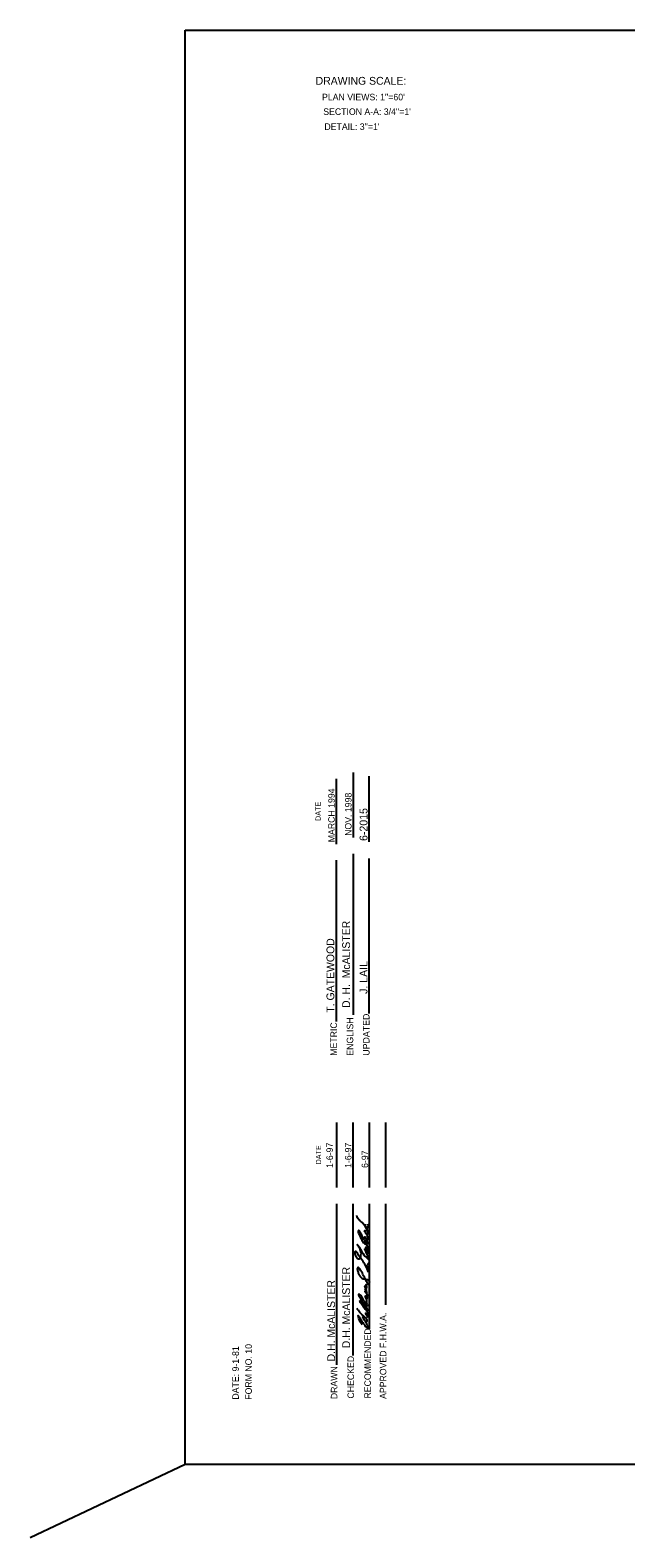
# Model space of a CAD drawing. Extents: x 997.6 to 1036.5, y 998.9 to 1022.3.
# Drawn here: x 997.62 to 1006.76, y 998.88 to 1022 of the extents above; entities that cross this region are included whole.
import ezdxf

# ---------------------------------------------------------------- set-up
doc = ezdxf.new("R2010")
doc.units = 0
for name, color, linetype in [('Level 14', 7, 'Continuous'), ('Level 15', 7, 'Continuous'), ('SB_PL_INFOSTD_PT', 7, 'Continuous')]:
    doc.layers.add(name, color=color, linetype=linetype)

msp = doc.modelspace()

# ---------------------------------------------------------------- linework, layer by layer
at = {"layer": 'Level 14'}
for p, q in [((1000, 1000), (1000, 1022)), ((1000, 1022), (1036, 1022)), ((1000, 1000), (997.624, 998.875)), ((1036, 1000), (1000, 1000))]:
    msp.add_line(p, q, dxfattribs=at)
at = {"layer": 'Level 15'}
for p, q in [((1002.583, 1009.615), (1002.583, 1010.615)), ((1002.825, 1009.549), (1002.825, 1010.559)), ((1002.325, 1009.517), (1002.325, 1010.517)), ((1002.325, 1006.797), (1002.325, 1009.267)), ((1002.583, 1006.895), (1002.583, 1009.365)), ((1002.825, 1006.918), (1002.825, 1009.297)), ((1002.331, 1004.248), (1002.331, 1005.248)), ((1002.581, 1004.248), (1002.581, 1005.248)), ((1002.831, 1004.248), (1002.831, 1005.248)), ((1003.081, 1004.248), (1003.081, 1005.248)), ((1002.331, 1001.528), (1002.331, 1003.998)), ((1002.581, 1001.673), (1002.581, 1003.998)), ((1002.831, 1002.081), (1002.831, 1003.998)), ((1003.081, 1002.448), (1003.081, 1003.998))]:
    msp.add_line(p, q, dxfattribs=at)
for points in [[(1002.814, 1003.162), (1002.784, 1003.25), (1002.754, 1003.303), (1002.768, 1003.272), (1002.785, 1003.243), (1002.802, 1003.236), (1002.802, 1003.272), (1002.782, 1003.32), (1002.773, 1003.334), (1002.775, 1003.317), (1002.788, 1003.301), (1002.801, 1003.299), (1002.804, 1003.317), (1002.794, 1003.359), (1002.751, 1003.446), (1002.747, 1003.453), (1002.69, 1003.557), (1002.674, 1003.583), (1002.666, 1003.591), (1002.656, 1003.582), (1002.663, 1003.548), (1002.714, 1003.441), (1002.752, 1003.391), (1002.772, 1003.378), (1002.787, 1003.377), (1002.801, 1003.383), (1002.801, 1003.41), (1002.782, 1003.454), (1002.761, 1003.492), (1002.782, 1003.458), (1002.801, 1003.453), (1002.806, 1003.463), (1002.796, 1003.508), (1002.778, 1003.542), (1002.758, 1003.574), (1002.758, 1003.588), (1002.772, 1003.588), (1002.764, 1003.575), (1002.77, 1003.55), (1002.777, 1003.539), (1002.798, 1003.531), (1002.81, 1003.547), (1002.806, 1003.577), (1002.777, 1003.631), (1002.693, 1003.732), (1002.689, 1003.735), (1002.649, 1003.782), (1002.639, 1003.805), (1002.638, 1003.821)], [(1002.76, 1003.686), (1002.77, 1003.633), (1002.781, 1003.623), (1002.794, 1003.624), (1002.802, 1003.64), (1002.799, 1003.687)], [(1002.817, 1002.951), (1002.77, 1003.05), (1002.72, 1003.136), (1002.652, 1003.229), (1002.613, 1003.268), (1002.605, 1003.263), (1002.603, 1003.24), (1002.622, 1003.191), (1002.636, 1003.168), (1002.651, 1003.158), (1002.672, 1003.157), (1002.687, 1003.166), (1002.7, 1003.217), (1002.699, 1003.257), (1002.687, 1003.306), (1002.686, 1003.312), (1002.668, 1003.344), (1002.642, 1003.369), (1002.655, 1003.352), (1002.715, 1003.26), (1002.779, 1003.178), (1002.828, 1003.119), (1002.818, 1003.092), (1002.799, 1003.059), (1002.803, 1003.001), (1002.816, 1002.949)], [(1002.802, 1002.751), (1002.794, 1002.79), (1002.776, 1002.827), (1002.73, 1002.915), (1002.684, 1002.995), (1002.652, 1003.02), (1002.643, 1002.999), (1002.648, 1002.976), (1002.663, 1002.923), (1002.689, 1002.885), (1002.723, 1002.853), (1002.775, 1002.842), (1002.811, 1002.827), (1002.827, 1002.792), (1002.819, 1002.783), (1002.815, 1002.779), (1002.808, 1002.751)], [(1002.807, 1002.248), (1002.787, 1002.299), (1002.774, 1002.317), (1002.77, 1002.319), (1002.794, 1002.285), (1002.803, 1002.291), (1002.803, 1002.31), (1002.777, 1002.383), (1002.729, 1002.46), (1002.686, 1002.505), (1002.681, 1002.507), (1002.68, 1002.498), (1002.688, 1002.484), (1002.756, 1002.398), (1002.781, 1002.369), (1002.799, 1002.364), (1002.793, 1002.398), (1002.791, 1002.404), (1002.76, 1002.485), (1002.719, 1002.565), (1002.673, 1002.611), (1002.666, 1002.612), (1002.661, 1002.606), (1002.668, 1002.587), (1002.712, 1002.502), (1002.761, 1002.446), (1002.786, 1002.431), (1002.795, 1002.432), (1002.799, 1002.436), (1002.792, 1002.474), (1002.778, 1002.504), (1002.778, 1002.5), (1002.788, 1002.489), (1002.792, 1002.502), (1002.777, 1002.547), (1002.765, 1002.581), (1002.786, 1002.539), (1002.796, 1002.544), (1002.792, 1002.574), (1002.784, 1002.584), (1002.775, 1002.589), (1002.792, 1002.572), (1002.798, 1002.598), (1002.763, 1002.647), (1002.76, 1002.656), (1002.77, 1002.658), (1002.792, 1002.634), (1002.783, 1002.662), (1002.781, 1002.667), (1002.766, 1002.689), (1002.785, 1002.673), (1002.775, 1002.698), (1002.759, 1002.734), (1002.773, 1002.71), (1002.786, 1002.706), (1002.791, 1002.715), (1002.782, 1002.74), (1002.765, 1002.756)], [(1002.717, 1002.142), (1002.676, 1002.213), (1002.656, 1002.287), (1002.696, 1002.22), (1002.752, 1002.141), (1002.792, 1002.099), (1002.81, 1002.095), (1002.805, 1002.119), (1002.767, 1002.191), (1002.724, 1002.261), (1002.749, 1002.217), (1002.783, 1002.196), (1002.797, 1002.2), (1002.788, 1002.228), (1002.763, 1002.257), (1002.759, 1002.261), (1002.683, 1002.331), (1002.638, 1002.394)]]:
    msp.add_spline(points, degree=3, dxfattribs=at)

# ---------------------------------------------------------------- texts
for s, height, p in [('DRAWING SCALE:', 0.12, (1002.004, 1021.163)), ("PLAN VIEWS: 1''=60'", 0.1, (1002.102, 1020.924)), ("SECTION A-A: 3/4''=1'", 0.1, (1002.121, 1020.7)), ("DETAIL: 3''=1'", 0.1, (1002.139, 1020.47))]:
    msp.add_text(s, height=height, dxfattribs=at).set_placement(p)
for s, height, rotation, p in [('MARCH 1994', 0.1, 90, (1002.297, 1009.544)), ('DATE', 0.08, 90, (1002.082, 1009.871)), ('NOV. 1998', 0.1, 90, (1002.555, 1009.642)), ('6-2015', 0.1212, 90, (1002.8, 1009.564)), (' D. H.  McALISTER', 0.12, 90, (1002.532, 1006.958)), ('T. GATEWOOD', 0.12, 90, (1002.291, 1006.93)), ('J. LAIL', 0.1212, 90, (1002.799, 1007.218)), ('UPDATED', 0.101, 90, (1002.831, 1006.27)), ('METRIC', 0.1, 90, (1002.331, 1006.27)), ('ENGLISH', 0.1, 90, (1002.581, 1006.27)), ('DATE', 0.08, 90, (1002.088, 1004.602)), ('1-6-97', 0.1, 90, (1002.27, 1004.549)), ('1-6-97', 0.1, 90, (1002.554, 1004.549)), ('6-97', 0.1, 90, (1002.81, 1004.549)), ('.', 0.0515, 269.9999, (1002.656, 1003.609)), ('D.H. McALISTER', 0.12, 90, (1002.532, 1001.783)), ('D.H. McALISTER', 0.12, 90, (1002.302, 1001.581)), ('.', 0.0515, 269.9999, (1002.769, 1002.862)), ('.', 0.0515, 269.9999, (1002.691, 1002.577)), ('.', 0.0515, 269.9999, (1002.671, 1002.381)), ('APPROVED F.H.W.A.', 0.1, 90, (1003.089, 1001.006)), ('RECOMMENDED', 0.1, 90, (1002.852, 1001.012)), ('DATE: 9-1-81', 0.1, 90, (1000.826, 1000.996)), ('FORM NO. 10', 0.1, 90, (1001.025, 1000.994)), ('CHECKED', 0.1, 90, (1002.593, 1001.012)), ('DRAWN', 0.1, 90, (1002.337, 1001.002))]:
    msp.add_text(s, height=height, rotation=rotation, dxfattribs=at).set_placement(p)
at = {"layer": 'SB_PL_INFOSTD_PT'}
msp.add_text('CELL:SP', height=0.0005, dxfattribs=at).set_placement((1000.001, 999.999))

doc.saveas('drawing.dxf')
